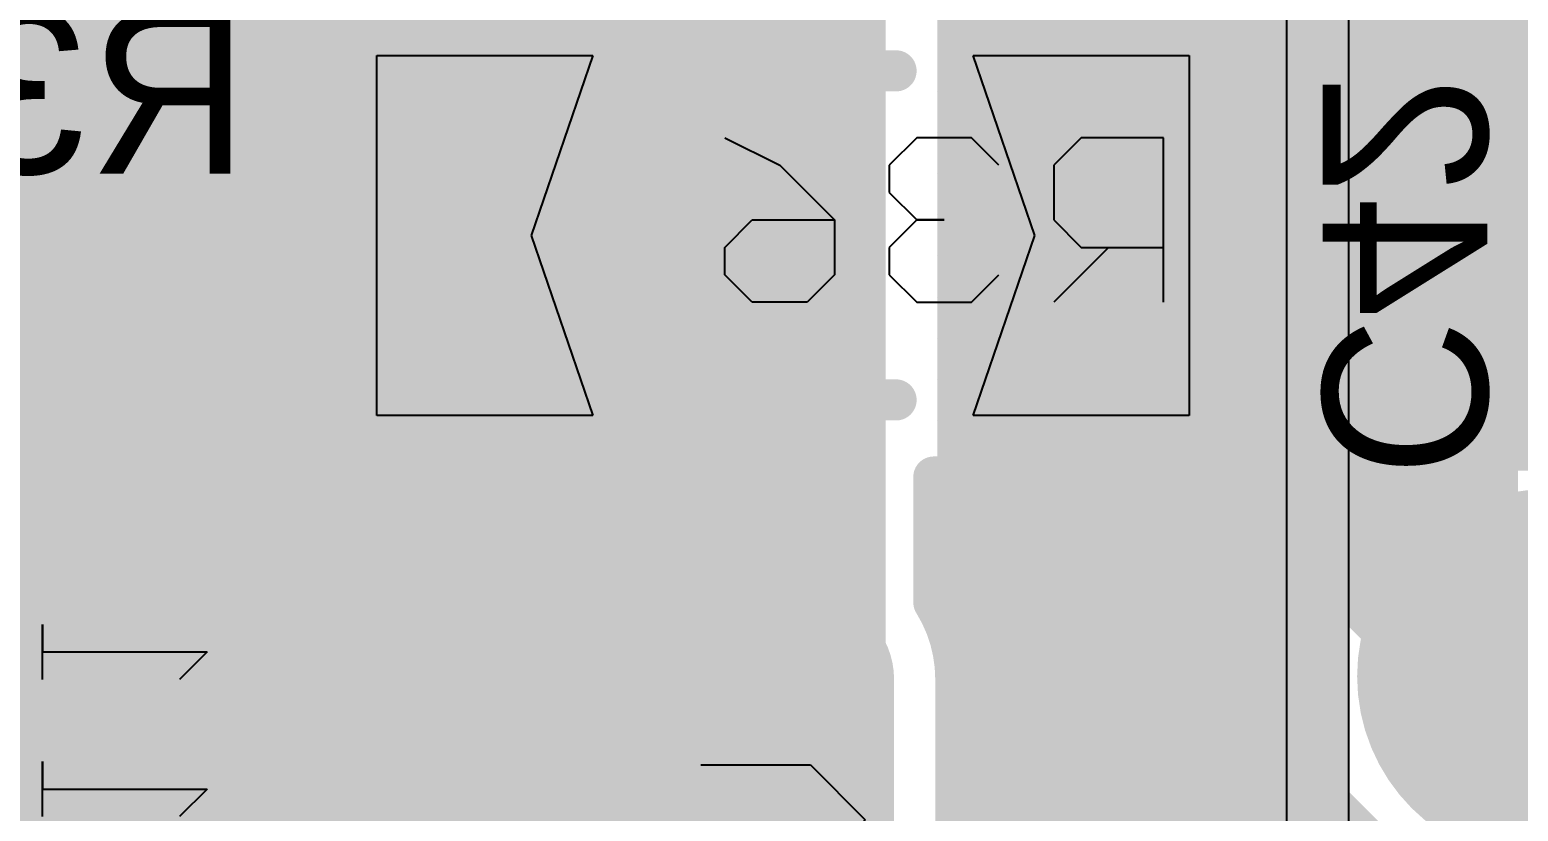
# Model space of a CAD drawing. Header units: millimetres. Extents: x 0.11 to 5.67, y 0.55 to 4.24.
# Drawn here: x 1.5586 to 1.8435, y 2.2864 to 2.436 of the extents above; entities that cross this region are included whole.
import ezdxf

# ---------------------------------------------------------------- set-up
doc = ezdxf.new("R2010")
doc.units = ezdxf.units.MM
doc.header["$MEASUREMENT"] = 0
for name, color, linetype in [('BottomLayer', 5, 'Continuous'), ('BottomOverlay', 54, 'Continuous'), ('BottomPaste', 16, 'Continuous'), ('BottomSolder', 6, 'Continuous'), ('InternalPlane1', 76, 'Continuous'), ('InternalPlane2', 16, 'Continuous'), ('Mechanical3', 76, 'Continuous'), ('MultiLayer', 9, 'Continuous'), ('PadHoleLayer', 156, 'Continuous'), ('TopLayer', 1, 'Continuous'), ('TopOverlay', 2, 'Continuous'), ('TopSolder', 216, 'Continuous'), ('ViaHoleLayer', 16, 'Continuous')]:
    doc.layers.add(name, color=color, linetype=linetype)

# ---------------------------------------------------------------- blocks, each defined once
blk = doc.blocks.new('SOT_23_123__B_77')
at = {"layer": 'BottomLayer', "const_width": 0.02807}
for points in [[(0.06125, 0.04134), (0.03027, 0.04134)], [(-0.02975, 0.00134), (-0.06073, 0.00134)], [(0.06125, -0.03866), (0.03027, -0.03866)]]:
    blk.add_lwpolyline(points, dxfattribs=at)
at = {"layer": 'BottomLayer', "const_width": 0.01404}
for points in [[(0.02325, 0.04134, 1), (0.03729, 0.04134, 1)], [(0.05423, 0.04134, 1), (0.06827, 0.04134, 1)], [(-0.06775, 0.00134, 1), (-0.05371, 0.00134, 1)], [(-0.03677, 0.00134, 1), (-0.02273, 0.00134, 1)], [(0.02325, -0.03866, 1), (0.03729, -0.03866, 1)], [(0.05423, -0.03866, 1), (0.06827, -0.03866, 1)]]:
    blk.add_lwpolyline(points, format="xyb", close=True, dxfattribs=at)
at = {"layer": 'BottomOverlay', "const_width": 0.01}
for points in [[(0.01576, 0.06134), (-0.02424, 0.06134)], [(-0.02424, 0.03134), (-0.02424, 0.06134)], [(0.02576, -0.00866), (0.02576, 0.01134)], [(-0.02424, -0.05866), (-0.02424, -0.02866)], [(0.01576, -0.05866), (-0.02424, -0.05866)]]:
    blk.add_lwpolyline(points, dxfattribs=at)
at = {"layer": 'BottomOverlay', "const_width": 0.005}
for points in [[(-0.02674, 0.06134, 1), (-0.02174, 0.06134, 1)], [(-0.02674, 0.06134, 1), (-0.02174, 0.06134, 1)], [(0.01326, 0.06134, 1), (0.01826, 0.06134, 1)], [(-0.02674, 0.03134, 1), (-0.02174, 0.03134, 1)], [(0.02326, 0.01134, 1), (0.02826, 0.01134, 1)], [(0.02326, -0.00866, 1), (0.02826, -0.00866, 1)], [(-0.02674, -0.02866, 1), (-0.02174, -0.02866, 1)], [(-0.02674, -0.05866, 1), (-0.02174, -0.05866, 1)], [(-0.02674, -0.05866, 1), (-0.02174, -0.05866, 1)], [(0.01326, -0.05866, 1), (0.01826, -0.05866, 1)]]:
    blk.add_lwpolyline(points, format="xyb", close=True, dxfattribs=at)
at = {"layer": 'BottomPaste', "const_width": 0.02807}
for points in [[(0.06125, 0.04134), (0.03027, 0.04134)], [(-0.02975, 0.00134), (-0.06073, 0.00134)], [(0.06125, -0.03866), (0.03027, -0.03866)]]:
    blk.add_lwpolyline(points, dxfattribs=at)
at = {"layer": 'BottomPaste', "const_width": 0.01404}
for points in [[(0.02325, 0.04134, 1), (0.03729, 0.04134, 1)], [(0.05423, 0.04134, 1), (0.06827, 0.04134, 1)], [(-0.06775, 0.00134, 1), (-0.05371, 0.00134, 1)], [(-0.03677, 0.00134, 1), (-0.02273, 0.00134, 1)], [(0.02325, -0.03866, 1), (0.03729, -0.03866, 1)], [(0.05423, -0.03866, 1), (0.06827, -0.03866, 1)]]:
    blk.add_lwpolyline(points, format="xyb", close=True, dxfattribs=at)
at = {"layer": 'BottomSolder', "const_width": 0.03201}
for points in [[(0.06125, 0.04134), (0.03027, 0.04134)], [(-0.02975, 0.00134), (-0.06073, 0.00134)], [(0.06125, -0.03866), (0.03027, -0.03866)]]:
    blk.add_lwpolyline(points, dxfattribs=at)
at = {"layer": 'BottomSolder', "const_width": 0.016}
for points in [[(0.02227, 0.04134, 1), (0.03827, 0.04134, 1)], [(0.05325, 0.04134, 1), (0.06925, 0.04134, 1)], [(-0.06873, 0.00134, 1), (-0.05273, 0.00134, 1)], [(-0.03775, 0.00134, 1), (-0.02175, 0.00134, 1)], [(0.02227, -0.03866, 1), (0.03827, -0.03866, 1)], [(0.05325, -0.03866, 1), (0.06925, -0.03866, 1)]]:
    blk.add_lwpolyline(points, format="xyb", close=True, dxfattribs=at)
at = {"layer": 'Mechanical3'}
for p, q in [((-0.04429, 0.00132), (-0.0338, 0.01181)), ((-0.0338, 0.01181), (-0.0233, 0.00132)), ((-0.01281, -0.01967), (-0.01281, 0.01181)), ((-0.01281, 0.01181), (0.00294, 0.01181)), ((0.00294, 0.01181), (0.00819, 0.00656)), ((0.01868, 0.01181), (0.02918, 0.01181)), ((0.02918, 0.01181), (0.02393, 0.01181)), ((0.02393, 0.01181), (0.02393, -0.01967)), ((0.06591, 0.01181), (0.04492, 0.01181)), ((0.04492, 0.01181), (0.06591, -0.00918)), ((0.00819, 0.00656), (0.00819, -0.01443)), ((-0.04429, -0.01967), (-0.04429, 0.00132)), ((-0.0233, 0.00132), (-0.0233, -0.01967)), ((0.06591, -0.00918), (0.06591, -0.01443)), ((0.00819, -0.01443), (0.00294, -0.01967)), ((0.02393, -0.01967), (0.01868, -0.01443)), ((0.05017, -0.01967), (0.04492, -0.01443)), ((0.06591, -0.01443), (0.06066, -0.01967)), ((0.00294, -0.01967), (-0.01281, -0.01967)), ((0.06066, -0.01967), (0.05017, -0.01967))]:
    blk.add_line(p, q, dxfattribs=at)
blk = doc.blocks.new('SOT_23_123__B_78')
at = {"layer": 'BottomLayer', "const_width": 0.02807}
for points in [[(0.06125, 0.04134), (0.03027, 0.04134)], [(-0.02975, 0.00134), (-0.06073, 0.00134)], [(0.06125, -0.03866), (0.03027, -0.03866)]]:
    blk.add_lwpolyline(points, dxfattribs=at)
at = {"layer": 'BottomLayer', "const_width": 0.01404}
for points in [[(0.02325, 0.04134, 1), (0.03729, 0.04134, 1)], [(0.05423, 0.04134, 1), (0.06827, 0.04134, 1)], [(-0.06775, 0.00134, 1), (-0.05371, 0.00134, 1)], [(-0.03677, 0.00134, 1), (-0.02273, 0.00134, 1)], [(0.02325, -0.03866, 1), (0.03729, -0.03866, 1)], [(0.05423, -0.03866, 1), (0.06827, -0.03866, 1)]]:
    blk.add_lwpolyline(points, format="xyb", close=True, dxfattribs=at)
at = {"layer": 'BottomOverlay', "const_width": 0.01}
for points in [[(-0.02424, 0.06134), (0.01576, 0.06134)], [(-0.02424, 0.06134), (-0.02424, 0.03134)], [(0.02576, 0.01134), (0.02576, -0.00866)], [(-0.02424, -0.02866), (-0.02424, -0.05866)], [(-0.02424, -0.05866), (0.01576, -0.05866)]]:
    blk.add_lwpolyline(points, dxfattribs=at)
at = {"layer": 'BottomOverlay', "const_width": 0.005}
for points in [[(-0.02674, 0.06134, 1), (-0.02174, 0.06134, 1)], [(-0.02674, 0.06134, 1), (-0.02174, 0.06134, 1)], [(0.01326, 0.06134, 1), (0.01826, 0.06134, 1)], [(-0.02674, 0.03134, 1), (-0.02174, 0.03134, 1)], [(0.02326, 0.01134, 1), (0.02826, 0.01134, 1)], [(0.02326, -0.00866, 1), (0.02826, -0.00866, 1)], [(-0.02674, -0.02866, 1), (-0.02174, -0.02866, 1)], [(-0.02674, -0.05866, 1), (-0.02174, -0.05866, 1)], [(-0.02674, -0.05866, 1), (-0.02174, -0.05866, 1)], [(0.01326, -0.05866, 1), (0.01826, -0.05866, 1)]]:
    blk.add_lwpolyline(points, format="xyb", close=True, dxfattribs=at)
at = {"layer": 'BottomPaste', "const_width": 0.02807}
for points in [[(0.06125, 0.04134), (0.03027, 0.04134)], [(-0.02975, 0.00134), (-0.06073, 0.00134)], [(0.06125, -0.03866), (0.03027, -0.03866)]]:
    blk.add_lwpolyline(points, dxfattribs=at)
at = {"layer": 'BottomPaste', "const_width": 0.01404}
for points in [[(0.02325, 0.04134, 1), (0.03729, 0.04134, 1)], [(0.05423, 0.04134, 1), (0.06827, 0.04134, 1)], [(-0.06775, 0.00134, 1), (-0.05371, 0.00134, 1)], [(-0.03677, 0.00134, 1), (-0.02273, 0.00134, 1)], [(0.02325, -0.03866, 1), (0.03729, -0.03866, 1)], [(0.05423, -0.03866, 1), (0.06827, -0.03866, 1)]]:
    blk.add_lwpolyline(points, format="xyb", close=True, dxfattribs=at)
at = {"layer": 'BottomSolder', "const_width": 0.03201}
for points in [[(0.06125, 0.04134), (0.03027, 0.04134)], [(-0.02975, 0.00134), (-0.06073, 0.00134)], [(0.06125, -0.03866), (0.03027, -0.03866)]]:
    blk.add_lwpolyline(points, dxfattribs=at)
at = {"layer": 'BottomSolder', "const_width": 0.016}
for points in [[(0.02227, 0.04134, 1), (0.03827, 0.04134, 1)], [(0.05325, 0.04134, 1), (0.06925, 0.04134, 1)], [(-0.06873, 0.00134, 1), (-0.05273, 0.00134, 1)], [(-0.03775, 0.00134, 1), (-0.02175, 0.00134, 1)], [(0.02227, -0.03866, 1), (0.03827, -0.03866, 1)], [(0.05325, -0.03866, 1), (0.06925, -0.03866, 1)]]:
    blk.add_lwpolyline(points, format="xyb", close=True, dxfattribs=at)
at = {"layer": 'Mechanical3'}
for p, q in [((-0.04429, 0.00132), (-0.0338, 0.01181)), ((-0.0338, 0.01181), (-0.0233, 0.00132)), ((-0.01281, -0.01967), (-0.01281, 0.01181)), ((-0.01281, 0.01181), (0.00294, 0.01181)), ((0.00294, 0.01181), (0.00819, 0.00656)), ((0.01868, 0.01181), (0.02918, 0.01181)), ((0.02918, 0.01181), (0.02393, 0.01181)), ((0.02393, 0.01181), (0.02393, -0.01967)), ((0.04492, 0.01181), (0.05541, 0.01181)), ((0.05541, 0.01181), (0.05017, 0.01181)), ((0.05017, 0.01181), (0.05017, -0.01967)), ((0.00819, 0.00656), (0.00819, -0.01443)), ((-0.04429, -0.01967), (-0.04429, 0.00132)), ((-0.0233, 0.00132), (-0.0233, -0.01967)), ((0.00819, -0.01443), (0.00294, -0.01967)), ((0.02393, -0.01967), (0.01868, -0.01443)), ((0.05017, -0.01967), (0.04492, -0.01443)), ((0.00294, -0.01967), (-0.01281, -0.01967))]:
    blk.add_line(p, q, dxfattribs=at)
blk = doc.blocks.new('RC1206_B_140')
at = {"layer": 'BottomLayer'}
for points in [[(-0.07776, 0.03445), (-0.07776, -0.03445), (-0.03642, 0.03445), (-0.03642, -0.03445)], [(0.07776, -0.03445), (0.07776, 0.03445), (0.03642, -0.03445), (0.03642, 0.03445)]]:
    blk.add_solid(points, dxfattribs=at)
at = {"layer": 'BottomOverlay', "const_width": 0.00787}
for points in [[(0.02165, 0.0315), (-0.02165, 0.0315)], [(0.02165, -0.0315), (-0.02165, -0.0315)]]:
    blk.add_lwpolyline(points, dxfattribs=at)
at = {"layer": 'BottomOverlay', "const_width": 0.00394}
for points in [[(-0.02362, 0.0315, 1), (-0.01969, 0.0315, 1)], [(0.01969, 0.0315, 1), (0.02362, 0.0315, 1)], [(-0.02362, -0.0315, 1), (-0.01969, -0.0315, 1)], [(0.01969, -0.0315, 1), (0.02362, -0.0315, 1)]]:
    blk.add_lwpolyline(points, format="xyb", close=True, dxfattribs=at)
at = {"layer": 'BottomPaste'}
for p, q in [((-0.07776, 0.03445), (-0.03642, 0.03445)), ((-0.07776, -0.03445), (-0.07776, 0.03445)), ((-0.03642, 0.03445), (-0.04823, 0)), ((0.04823, 0), (0.03642, 0.03445)), ((0.03642, 0.03445), (0.07776, 0.03445)), ((0.07776, 0.03445), (0.07776, -0.03445)), ((-0.04823, 0), (-0.03642, -0.03445)), ((0.03642, -0.03445), (0.04823, 0)), ((-0.03642, -0.03445), (-0.07776, -0.03445)), ((0.07776, -0.03445), (0.03642, -0.03445))]:
    blk.add_line(p, q, dxfattribs=at)
at = {"layer": 'BottomSolder'}
for points in [[(-0.07972, 0.03642), (-0.07972, -0.03642), (-0.03445, 0.03642), (-0.03445, -0.03642)], [(0.07972, -0.03642), (0.07972, 0.03642), (0.03445, -0.03642), (0.03445, 0.03642)]]:
    blk.add_solid(points, dxfattribs=at)
at = {"layer": 'Mechanical3'}
for p, q in [((-0.07283, 0.0128), (-0.07283, -0.01869)), ((-0.06234, 0.0023), (-0.05184, 0.0128)), ((-0.0361, 0.0128), (-0.04135, 0.00755)), ((-0.02561, 0.0128), (-0.0361, 0.0128)), ((-0.02036, 0.00755), (-0.02561, 0.0128)), ((-0.00986, 0.00755), (-0.00462, 0.0128)), ((-0.00462, 0.0128), (0.00588, 0.0128)), ((0.00588, 0.0128), (0.01113, 0.00755)), ((-0.02036, 0.0023), (-0.02036, 0.00755)), ((-0.00986, -0.00295), (-0.00986, 0.00755)), ((0.01113, 0.00755), (0.01113, 0.0023)), ((-0.05709, 0.0023), (-0.07283, 0.0023)), ((-0.05184, -0.00295), (-0.05709, 0.0023)), ((-0.02561, -0.00295), (-0.02036, 0.0023)), ((0.01113, 0.0023), (0.00588, -0.00295)), ((-0.05184, -0.01344), (-0.05184, -0.00295)), ((-0.02561, -0.00295), (-0.03085, -0.00295)), ((-0.03085, -0.00295), (-0.02561, -0.00295)), ((-0.02036, -0.0082), (-0.02561, -0.00295)), ((0.00063, -0.01344), (-0.00986, -0.00295)), ((0.00588, -0.00295), (-0.00986, -0.00295)), ((-0.02036, -0.01344), (-0.02036, -0.0082)), ((-0.05709, -0.01869), (-0.05184, -0.01344)), ((-0.04135, -0.01344), (-0.0361, -0.01869)), ((-0.02561, -0.01869), (-0.02036, -0.01344)), ((0.01113, -0.01869), (0.00063, -0.01344)), ((-0.07283, -0.01869), (-0.05709, -0.01869)), ((-0.0361, -0.01869), (-0.02561, -0.01869))]:
    blk.add_line(p, q, dxfattribs=at)
blk = doc.blocks.new('CAP_13_26_237')
at = {"layer": 'BottomLayer', "const_width": 0.02953}
blk.add_lwpolyline([(0.08933, 0.00276, 1), (0.11886, 0.00276, 1)], format="xyb", close=True, dxfattribs=at)
at = {"layer": 'BottomSolder', "const_width": 0.0315}
blk.add_lwpolyline([(0.08835, 0.00276, 1), (0.11984, 0.00276, 1)], format="xyb", close=True, dxfattribs=at)
at = {"layer": 'InternalPlane1', "const_width": 0.03575}
blk.add_lwpolyline([(0.08622, 0.00276, 1), (0.12197, 0.00276, 1)], format="xyb", close=True, dxfattribs=at)
at = {"layer": 'InternalPlane2', "const_width": 0.03575}
blk.add_lwpolyline([(0.08622, 0.00276, 1), (0.12197, 0.00276, 1)], format="xyb", close=True, dxfattribs=at)
at = {"layer": 'MultiLayer', "const_width": 0.02953}
blk.add_lwpolyline([(0.08933, 0.00276, 1), (0.11886, 0.00276, 1)], format="xyb", close=True, dxfattribs=at)
at = {"layer": 'PadHoleLayer', "const_width": 0.01575}
blk.add_lwpolyline([(0.09622, 0.00276, 1), (0.11197, 0.00276, 1)], format="xyb", close=True, dxfattribs=at)
at = {"layer": 'TopLayer', "const_width": 0.02953}
blk.add_lwpolyline([(0.08933, 0.00276, 1), (0.11886, 0.00276, 1)], format="xyb", close=True, dxfattribs=at)
at = {"layer": 'TopOverlay', "const_width": 0.00787}
blk.add_lwpolyline([(0.25591, -0.06299), (-0.25591, -0.06299)], dxfattribs=at)
at = {"layer": 'TopSolder', "const_width": 0.0315}
blk.add_lwpolyline([(0.08835, 0.00276, 1), (0.11984, 0.00276, 1)], format="xyb", close=True, dxfattribs=at)

msp = doc.modelspace()

# ---------------------------------------------------------------- linework, layer by layer
at = {"layer": 'BottomLayer'}
for points, const_width in [([(1.77362, 2.49114), (1.82382, 2.44094)], 0.03937), ([(1.66535, 2.47343), (1.70803, 2.43075)], 0.01969), ([(1.82382, 2.33685), (1.82382, 2.44094)], 0.03937), ([(1.75984, 2.39665), (1.75984, 2.43898)], 0.00787), ([(1.70803, 2.29622), (1.70803, 2.43075)], 0.01969), ([(1.68012, 2.42525), (1.68441, 2.42096)], 0.00787), ([(1.68012, 2.34843), (1.68012, 2.42525)], 0.00787), ([(1.68441, 2.3264), (1.68441, 2.42096)], 0.00787), ([(1.68012, 2.41633), (1.68441, 2.41633)], 0.00787), ([(1.68012, 2.40846), (1.68441, 2.40846)], 0.00787), ([(1.5378, 2.39665), (1.64567, 2.39665)], 0.01969), ([(1.75984, 2.39665), (1.76083, 2.39567)], 0.01969), ([(1.76083, 2.34055), (1.76083, 2.39567)], 0.01969), ([(1.68012, 2.40058), (1.68441, 2.40058)], 0.00787), ([(1.75984, 2.35433), (1.75984, 2.39665)], 0.00787), ([(1.68012, 2.39271), (1.68441, 2.39271)], 0.00787), ([(1.68012, 2.38484), (1.68441, 2.38484)], 0.00787), ([(1.68012, 2.37696), (1.68441, 2.37696)], 0.00787), ([(1.68012, 2.36909), (1.68441, 2.36909)], 0.00787), ([(1.68012, 2.36121), (1.68441, 2.36121)], 0.00787), ([(1.68012, 2.35334), (1.68441, 2.35334)], 0.00787), ([(1.73165, 2.35039), (1.79035, 2.35039)], 0.00787), ([(1.73165, 2.3264), (1.73165, 2.35039)], 0.00787), ([(1.79035, 2.33685), (1.79035, 2.35039)], 0.00787), ([(1.82382, 2.33685), (1.84843, 2.31224)], 0.03937), ([(1.63036, 2.34843), (1.68012, 2.34843)], 0.00787), ([(1.63313, 2.34547), (1.68441, 2.34547)], 0.00787), ([(1.73165, 2.34547), (1.79035, 2.34547)], 0.00787), ([(1.6376, 2.33759), (1.68441, 2.33759)], 0.00787), ([(1.73165, 2.33759), (1.79035, 2.33759)], 0.00787), ([(1.63926, 2.32972), (1.68441, 2.32972)], 0.00787), ([(1.63931, 2.297), (1.63931, 2.32798)], 0.00787), ([(1.73165, 2.32972), (1.79112, 2.32972)], 0.00787), ([(1.63931, 2.32184), (1.68213, 2.32184)], 0.00787), ([(1.73394, 2.32184), (1.79391, 2.32184)], 0.00787), ([(1.63931, 2.31397), (1.68031, 2.31397)], 0.00787), ([(1.73576, 2.31397), (1.7994, 2.31397)], 0.00787), ([(1.80016, 2.31319), (1.80512, 2.30823)], 0.00787), ([(1.68022, 2.28073), (1.68022, 2.31172)], 0.00787), ([(1.73585, 2.28073), (1.73585, 2.31172)], 0.00787), ([(1.80512, 2.29059), (1.80512, 2.30823)], 0.00787), ([(1.63931, 2.3061), (1.68022, 2.3061)], 0.00787), ([(1.73585, 2.3061), (1.80512, 2.3061)], 0.00787), ([(1.63931, 2.29822), (1.68022, 2.29822)], 0.00787), ([(1.73585, 2.29822), (1.80512, 2.29822)], 0.00787), ([(1.6385, 2.29035), (1.68022, 2.29035)], 0.00787), ([(1.73585, 2.29035), (1.80536, 2.29035)], 0.00787), ([(1.80512, 2.29059), (1.82677, 2.26894)], 0.00787), ([(1.63522, 2.28247), (1.68022, 2.28247)], 0.00787), ([(1.73585, 2.28247), (1.81323, 2.28247)], 0.00787)]:
    msp.add_lwpolyline(points, dxfattribs=dict(at, const_width=const_width))
for points, const_width in [([(1.81398, 2.44094, 1), (1.83366, 2.44094, 1)], 0.01969), ([(1.81398, 2.44094, 1), (1.83366, 2.44094, 1)], 0.01969), ([(1.75787, 2.43898, 1), (1.76181, 2.43898, 1)], 0.00394), ([(1.70311, 2.43075, 1), (1.71295, 2.43075, 1)], 0.00984), ([(1.70311, 2.43075, 1), (1.71295, 2.43075, 1)], 0.00984), ([(1.67815, 2.42525, 1), (1.68209, 2.42525, 1)], 0.00394), ([(1.67815, 2.42525, 1), (1.68209, 2.42525, 1)], 0.00394), ([(1.68244, 2.42096, 1), (1.68638, 2.42096, 1)], 0.00394), ([(1.68244, 2.42096, 1), (1.68638, 2.42096, 1)], 0.00394), ([(1.67815, 2.41633, 1), (1.68209, 2.41633, 1)], 0.00394), ([(1.68244, 2.41633, 1), (1.68638, 2.41633, 1)], 0.00394), ([(1.67815, 2.40846, 1), (1.68209, 2.40846, 1)], 0.00394), ([(1.68244, 2.40846, 1), (1.68638, 2.40846, 1)], 0.00394), ([(1.64075, 2.39665, 1), (1.65059, 2.39665, 1)], 0.00984), ([(1.75492, 2.39665, 1), (1.76476, 2.39665, 1)], 0.00984), ([(1.75591, 2.39567, 1), (1.76575, 2.39567, 1)], 0.00984), ([(1.75591, 2.39567, 1), (1.76575, 2.39567, 1)], 0.00984), ([(1.67815, 2.40058, 1), (1.68209, 2.40058, 1)], 0.00394), ([(1.68244, 2.40058, 1), (1.68638, 2.40058, 1)], 0.00394), ([(1.75787, 2.39665, 1), (1.76181, 2.39665, 1)], 0.00394), ([(1.75787, 2.39665, 1), (1.76181, 2.39665, 1)], 0.00394), ([(1.67815, 2.39271, 1), (1.68209, 2.39271, 1)], 0.00394), ([(1.68244, 2.39271, 1), (1.68638, 2.39271, 1)], 0.00394), ([(1.67815, 2.38484, 1), (1.68209, 2.38484, 1)], 0.00394), ([(1.68244, 2.38484, 1), (1.68638, 2.38484, 1)], 0.00394), ([(1.67815, 2.37696, 1), (1.68209, 2.37696, 1)], 0.00394), ([(1.68244, 2.37696, 1), (1.68638, 2.37696, 1)], 0.00394), ([(1.67815, 2.36909, 1), (1.68209, 2.36909, 1)], 0.00394), ([(1.68244, 2.36909, 1), (1.68638, 2.36909, 1)], 0.00394), ([(1.67815, 2.36121, 1), (1.68209, 2.36121, 1)], 0.00394), ([(1.68244, 2.36121, 1), (1.68638, 2.36121, 1)], 0.00394), ([(1.67815, 2.35334, 1), (1.68209, 2.35334, 1)], 0.00394), ([(1.68244, 2.35334, 1), (1.68638, 2.35334, 1)], 0.00394), ([(1.75787, 2.35433, 1), (1.76181, 2.35433, 1)], 0.00394), ([(1.72968, 2.35039, 1), (1.73362, 2.35039, 1)], 0.00394), ([(1.72968, 2.35039, 1), (1.73362, 2.35039, 1)], 0.00394), ([(1.78839, 2.35039, 1), (1.79232, 2.35039, 1)], 0.00394), ([(1.78839, 2.35039, 1), (1.79232, 2.35039, 1)], 0.00394), ([(1.81398, 2.33685, 1), (1.83366, 2.33685, 1)], 0.01969), ([(1.81398, 2.33685, 1), (1.83366, 2.33685, 1)], 0.01969), ([(1.62839, 2.34843, 1), (1.63233, 2.34843, 1)], 0.00394), ([(1.62839, 2.34843, 1), (1.63233, 2.34843, 1)], 0.00394), ([(1.67815, 2.34843, 1), (1.68209, 2.34843, 1)], 0.00394), ([(1.67815, 2.34843, 1), (1.68209, 2.34843, 1)], 0.00394), ([(1.75492, 2.34055, 1), (1.76673, 2.34055, 1)], 0.01181), ([(1.63116, 2.34547, 1), (1.6351, 2.34547, 1)], 0.00394), ([(1.68244, 2.34547, 1), (1.68638, 2.34547, 1)], 0.00394), ([(1.72968, 2.34547, 1), (1.73362, 2.34547, 1)], 0.00394), ([(1.75591, 2.34055, 1), (1.76575, 2.34055, 1)], 0.00984), ([(1.78839, 2.34547, 1), (1.79232, 2.34547, 1)], 0.00394), ([(1.63563, 2.33759, 1), (1.63957, 2.33759, 1)], 0.00394), ([(1.68244, 2.33759, 1), (1.68638, 2.33759, 1)], 0.00394), ([(1.72968, 2.33759, 1), (1.73362, 2.33759, 1)], 0.00394), ([(1.78839, 2.33759, 1), (1.79232, 2.33759, 1)], 0.00394), ([(1.78839, 2.33685, 1), (1.79232, 2.33685, 1)], 0.00394), ([(1.78839, 2.33685, 1), (1.79232, 2.33685, 1)], 0.00394), ([(1.78839, 2.33685, 1), (1.79232, 2.33685, 1)], 0.00394), ([(1.63729, 2.32972, 1), (1.64123, 2.32972, 1)], 0.00394), ([(1.63734, 2.32798, 1), (1.64128, 2.32798, 1)], 0.00394), ([(1.63734, 2.32798, 1), (1.64128, 2.32798, 1)], 0.00394), ([(1.68244, 2.32972, 1), (1.68638, 2.32972, 1)], 0.00394), ([(1.72968, 2.32972, 1), (1.73362, 2.32972, 1)], 0.00394), ([(1.78915, 2.32972, 1), (1.79309, 2.32972, 1)], 0.00394), ([(1.83858, 2.31224, 1), (1.85827, 2.31224, 1)], 0.01969), ([(1.68244, 2.3264, 1), (1.68638, 2.3264, 1)], 0.00394), ([(1.68244, 2.3264, 1), (1.68638, 2.3264, 1)], 0.00394), ([(1.72968, 2.3264, 1), (1.73362, 2.3264, 1)], 0.00394), ([(1.72968, 2.3264, 1), (1.73362, 2.3264, 1)], 0.00394), ([(1.63734, 2.32184, 1), (1.64128, 2.32184, 1)], 0.00394), ([(1.68016, 2.32184, 1), (1.68409, 2.32184, 1)], 0.00394), ([(1.73197, 2.32184, 1), (1.73591, 2.32184, 1)], 0.00394), ([(1.79194, 2.32184, 1), (1.79588, 2.32184, 1)], 0.00394), ([(1.63734, 2.31397, 1), (1.64128, 2.31397, 1)], 0.00394), ([(1.67834, 2.31397, 1), (1.68228, 2.31397, 1)], 0.00394), ([(1.73379, 2.31397, 1), (1.73772, 2.31397, 1)], 0.00394), ([(1.79743, 2.31397, 1), (1.80137, 2.31397, 1)], 0.00394), ([(1.79819, 2.31319, 1), (1.80212, 2.31319, 1)], 0.00394), ([(1.79819, 2.31319, 1), (1.80212, 2.31319, 1)], 0.00394), ([(1.79819, 2.31319, 1), (1.80212, 2.31319, 1)], 0.00394), ([(1.67825, 2.31172, 1), (1.68219, 2.31172, 1)], 0.00394), ([(1.67825, 2.31172, 1), (1.68219, 2.31172, 1)], 0.00394), ([(1.73388, 2.31172, 1), (1.73782, 2.31172, 1)], 0.00394), ([(1.73388, 2.31172, 1), (1.73782, 2.31172, 1)], 0.00394), ([(1.80315, 2.30823, 1), (1.80709, 2.30823, 1)], 0.00394), ([(1.80315, 2.30823, 1), (1.80709, 2.30823, 1)], 0.00394), ([(1.63734, 2.3061, 1), (1.64128, 2.3061, 1)], 0.00394), ([(1.67825, 2.3061, 1), (1.68219, 2.3061, 1)], 0.00394), ([(1.73388, 2.3061, 1), (1.73782, 2.3061, 1)], 0.00394), ([(1.80315, 2.3061, 1), (1.80709, 2.3061, 1)], 0.00394), ([(1.70311, 2.29622, 1), (1.71295, 2.29622, 1)], 0.00984), ([(1.63734, 2.29822, 1), (1.64128, 2.29822, 1)], 0.00394), ([(1.63734, 2.297, 1), (1.64128, 2.297, 1)], 0.00394), ([(1.63734, 2.297, 1), (1.64128, 2.297, 1)], 0.00394), ([(1.67825, 2.29822, 1), (1.68219, 2.29822, 1)], 0.00394), ([(1.73388, 2.29822, 1), (1.73782, 2.29822, 1)], 0.00394), ([(1.80315, 2.29822, 1), (1.80709, 2.29822, 1)], 0.00394), ([(1.63654, 2.29035, 1), (1.64047, 2.29035, 1)], 0.00394), ([(1.67825, 2.29035, 1), (1.68219, 2.29035, 1)], 0.00394), ([(1.73388, 2.29035, 1), (1.73782, 2.29035, 1)], 0.00394), ([(1.80315, 2.29059, 1), (1.80709, 2.29059, 1)], 0.00394), ([(1.80315, 2.29059, 1), (1.80709, 2.29059, 1)], 0.00394), ([(1.80339, 2.29035, 1), (1.80733, 2.29035, 1)], 0.00394), ([(1.63325, 2.28247, 1), (1.63719, 2.28247, 1)], 0.00394), ([(1.67825, 2.28247, 1), (1.68219, 2.28247, 1)], 0.00394), ([(1.73388, 2.28247, 1), (1.73782, 2.28247, 1)], 0.00394), ([(1.81127, 2.28247, 1), (1.8152, 2.28247, 1)], 0.00394)]:
    msp.add_lwpolyline(points, format="xyb", close=True, dxfattribs=dict(at, const_width=const_width))
at = {"layer": 'BottomLayer', "const_width": 0.00787}
for points in [[(1.63036, 2.34843, -0.209359), (1.63931, 2.32798)], [(1.80016, 2.31319, -0.198912), (1.79035, 2.33685)], [(1.80016, 2.31319, -0.198912), (1.79035, 2.33685)], [(1.68022, 2.31172, -0.13996), (1.68441, 2.3264)], [(1.73165, 2.3264, -0.13996), (1.73585, 2.31172)], [(1.63931, 2.297, -0.228914), (1.62878, 2.27521)]]:
    msp.add_lwpolyline(points, format="xyb", dxfattribs=at)
at = {"layer": 'InternalPlane2'}
for p, q in [((1.81107, 2.33366), (1.81107, 2.7628)), ((1.79916, 2.76033), (1.79916, 2.33366)), ((1.79916, 2.33366), (1.79916, 2.16684)), ((1.81107, 2.17784), (1.81107, 2.33366))]:
    msp.add_line(p, q, dxfattribs=at)
at = {"layer": 'InternalPlane2', "const_width": 0.01181}
for points in [[(1.80512, 2.33366), (1.80512, 2.7628)], [(1.80512, 2.16437), (1.80512, 2.33366)]]:
    msp.add_lwpolyline(points, dxfattribs=at)
at = {"layer": 'InternalPlane2'}
for points, const_width in [([(1.74787, 2.34055, 1), (1.77378, 2.34055, 1)], 0.02591), ([(1.80217, 2.33366, 1), (1.80807, 2.33366, 1)], 0.00591), ([(1.80217, 2.33366, 1), (1.80807, 2.33366, 1)], 0.00591)]:
    msp.add_lwpolyline(points, format="xyb", close=True, dxfattribs=dict(at, const_width=const_width))
at = {"layer": 'MultiLayer', "const_width": 0.01181}
msp.add_lwpolyline([(1.75492, 2.34055, 1), (1.76673, 2.34055, 1)], format="xyb", close=True, dxfattribs=at)
at = {"layer": 'TopLayer', "const_width": 0.00787}
for points in [[(1.7185, 2.19587), (1.7185, 2.67224)], [(1.73622, 2.19587), (1.73622, 2.67224)], [(0.72047, 2.43995), (1.7185, 2.43995)], [(1.73622, 2.43995), (1.90329, 2.43995)], [(0.72047, 2.43208), (1.7185, 2.43208)], [(1.73622, 2.43208), (1.90668, 2.43208)], [(0.72047, 2.42421), (1.7185, 2.42421)], [(1.73622, 2.42421), (1.91064, 2.42421)], [(0.72047, 2.41633), (1.7185, 2.41633)], [(1.73622, 2.41633), (1.9146, 2.41633)], [(0.72047, 2.40846), (1.7185, 2.40846)], [(1.73622, 2.40846), (1.91969, 2.40846)], [(0.72047, 2.40058), (1.7185, 2.40058)], [(1.73622, 2.40058), (1.92507, 2.40058)], [(0.72047, 2.39271), (1.7185, 2.39271)], [(1.73622, 2.39271), (1.9309, 2.39271)], [(0.72047, 2.38484), (1.7185, 2.38484)], [(1.73622, 2.38484), (1.93799, 2.38484)], [(0.72047, 2.37696), (1.7185, 2.37696)], [(1.73622, 2.37696), (1.94514, 2.37696)], [(0.72047, 2.36909), (1.7185, 2.36909)], [(1.73622, 2.36909), (1.9544, 2.36909)], [(0.72047, 2.36121), (1.7185, 2.36121)], [(1.73622, 2.36121), (1.96547, 2.36121)], [(1.80512, 2.3339), (1.82677, 2.35555)], [(1.82677, 2.35555), (1.87008, 2.35555)], [(0.72047, 2.35334), (1.7185, 2.35334)], [(1.73622, 2.35334), (1.82456, 2.35334)], [(0.72047, 2.34547), (1.7185, 2.34547)], [(1.73622, 2.34547), (1.81669, 2.34547)], [(0.72047, 2.33759), (1.7185, 2.33759)], [(1.73622, 2.33759), (1.80881, 2.33759)], [(1.80512, 2.29059), (1.80512, 2.3339)], [(0.72047, 2.32972), (1.7185, 2.32972)], [(1.73622, 2.32972), (1.80512, 2.32972)], [(0.72047, 2.32184), (1.7185, 2.32184)], [(1.73622, 2.32184), (1.80512, 2.32184)], [(0.72047, 2.31397), (1.7185, 2.31397)], [(1.73622, 2.31397), (1.80512, 2.31397)], [(0.72047, 2.3061), (1.7185, 2.3061)], [(1.73622, 2.3061), (1.80512, 2.3061)], [(0.72047, 2.29822), (1.7185, 2.29822)], [(1.73622, 2.29822), (1.80512, 2.29822)], [(0.72047, 2.29035), (1.7185, 2.29035)], [(1.73622, 2.29035), (1.80536, 2.29035)], [(1.80512, 2.29059), (1.82677, 2.26894)], [(0.72047, 2.28247), (1.7185, 2.28247)], [(1.73622, 2.28247), (1.81323, 2.28247)]]:
    msp.add_lwpolyline(points, dxfattribs=at)
at = {"layer": 'TopLayer'}
for points, const_width in [([(1.71654, 2.43208, 1), (1.72047, 2.43208, 1)], 0.00394), ([(1.73425, 2.43208, 1), (1.73819, 2.43208, 1)], 0.00394), ([(1.71654, 2.42421, 1), (1.72047, 2.42421, 1)], 0.00394), ([(1.73425, 2.42421, 1), (1.73819, 2.42421, 1)], 0.00394), ([(1.71654, 2.41633, 1), (1.72047, 2.41633, 1)], 0.00394), ([(1.73425, 2.41633, 1), (1.73819, 2.41633, 1)], 0.00394), ([(1.71654, 2.40846, 1), (1.72047, 2.40846, 1)], 0.00394), ([(1.73425, 2.40846, 1), (1.73819, 2.40846, 1)], 0.00394), ([(1.71654, 2.40058, 1), (1.72047, 2.40058, 1)], 0.00394), ([(1.73425, 2.40058, 1), (1.73819, 2.40058, 1)], 0.00394), ([(1.71654, 2.39271, 1), (1.72047, 2.39271, 1)], 0.00394), ([(1.73425, 2.39271, 1), (1.73819, 2.39271, 1)], 0.00394), ([(1.71654, 2.38484, 1), (1.72047, 2.38484, 1)], 0.00394), ([(1.73425, 2.38484, 1), (1.73819, 2.38484, 1)], 0.00394), ([(1.71654, 2.37696, 1), (1.72047, 2.37696, 1)], 0.00394), ([(1.73425, 2.37696, 1), (1.73819, 2.37696, 1)], 0.00394), ([(1.71654, 2.36909, 1), (1.72047, 2.36909, 1)], 0.00394), ([(1.73425, 2.36909, 1), (1.73819, 2.36909, 1)], 0.00394), ([(1.71654, 2.36121, 1), (1.72047, 2.36121, 1)], 0.00394), ([(1.73425, 2.36121, 1), (1.73819, 2.36121, 1)], 0.00394), ([(1.8248, 2.35555, 1), (1.82874, 2.35555, 1)], 0.00394), ([(1.8248, 2.35555, 1), (1.82874, 2.35555, 1)], 0.00394), ([(1.71654, 2.35334, 1), (1.72047, 2.35334, 1)], 0.00394), ([(1.73425, 2.35334, 1), (1.73819, 2.35334, 1)], 0.00394), ([(1.82259, 2.35334, 1), (1.82653, 2.35334, 1)], 0.00394), ([(1.75492, 2.34055, 1), (1.76673, 2.34055, 1)], 0.01181), ([(1.71654, 2.34547, 1), (1.72047, 2.34547, 1)], 0.00394), ([(1.73425, 2.34547, 1), (1.73819, 2.34547, 1)], 0.00394), ([(1.81472, 2.34547, 1), (1.81865, 2.34547, 1)], 0.00394), ([(1.71654, 2.33759, 1), (1.72047, 2.33759, 1)], 0.00394), ([(1.73425, 2.33759, 1), (1.73819, 2.33759, 1)], 0.00394), ([(1.80684, 2.33759, 1), (1.81078, 2.33759, 1)], 0.00394), ([(1.80315, 2.3339, 1), (1.80709, 2.3339, 1)], 0.00394), ([(1.80315, 2.3339, 1), (1.80709, 2.3339, 1)], 0.00394), ([(1.71654, 2.32972, 1), (1.72047, 2.32972, 1)], 0.00394), ([(1.73425, 2.32972, 1), (1.73819, 2.32972, 1)], 0.00394), ([(1.80315, 2.32972, 1), (1.80709, 2.32972, 1)], 0.00394), ([(1.71654, 2.32184, 1), (1.72047, 2.32184, 1)], 0.00394), ([(1.73425, 2.32184, 1), (1.73819, 2.32184, 1)], 0.00394), ([(1.80315, 2.32184, 1), (1.80709, 2.32184, 1)], 0.00394), ([(1.71654, 2.31397, 1), (1.72047, 2.31397, 1)], 0.00394), ([(1.73425, 2.31397, 1), (1.73819, 2.31397, 1)], 0.00394), ([(1.80315, 2.31397, 1), (1.80709, 2.31397, 1)], 0.00394), ([(1.71654, 2.3061, 1), (1.72047, 2.3061, 1)], 0.00394), ([(1.73425, 2.3061, 1), (1.73819, 2.3061, 1)], 0.00394), ([(1.80315, 2.3061, 1), (1.80709, 2.3061, 1)], 0.00394), ([(1.71654, 2.29822, 1), (1.72047, 2.29822, 1)], 0.00394), ([(1.73425, 2.29822, 1), (1.73819, 2.29822, 1)], 0.00394), ([(1.80315, 2.29822, 1), (1.80709, 2.29822, 1)], 0.00394), ([(1.71654, 2.29035, 1), (1.72047, 2.29035, 1)], 0.00394), ([(1.73425, 2.29035, 1), (1.73819, 2.29035, 1)], 0.00394), ([(1.80315, 2.29059, 1), (1.80709, 2.29059, 1)], 0.00394), ([(1.80315, 2.29059, 1), (1.80709, 2.29059, 1)], 0.00394), ([(1.80339, 2.29035, 1), (1.80733, 2.29035, 1)], 0.00394), ([(1.71654, 2.28247, 1), (1.72047, 2.28247, 1)], 0.00394), ([(1.73425, 2.28247, 1), (1.73819, 2.28247, 1)], 0.00394), ([(1.81127, 2.28247, 1), (1.8152, 2.28247, 1)], 0.00394)]:
    msp.add_lwpolyline(points, format="xyb", close=True, dxfattribs=dict(at, const_width=const_width))
at = {"layer": 'ViaHoleLayer', "const_width": 0.00591}
msp.add_lwpolyline([(1.75787, 2.34055, 1), (1.76378, 2.34055, 1)], format="xyb", close=True, dxfattribs=at)

# ---------------------------------------------------------------- block references
for name, p, rotation in [('CAP_13_26_237', (1.84567, 2.41634), 270), ('RC1206_B_140', (1.70276, 2.39665), 180), ('SOT_23_123__B_78', (1.57283, 2.26673), 90), ('SOT_23_123__B_77', (1.70669, 2.25098), 270)]:
    msp.add_blockref(name, p, dxfattribs=dict(rotation=rotation))

# ---------------------------------------------------------------- texts
at = {"layer": 'BottomOverlay', "text_generation_flag": 2}
msp.add_text('R34', height=0.031496, dxfattribs=at).set_placement((1.60039, 2.40846))
msp.add_text('C42', height=0.031496, rotation=270, dxfattribs=at).set_placement((1.8061, 2.35039))

doc.saveas('drawing.dxf')
